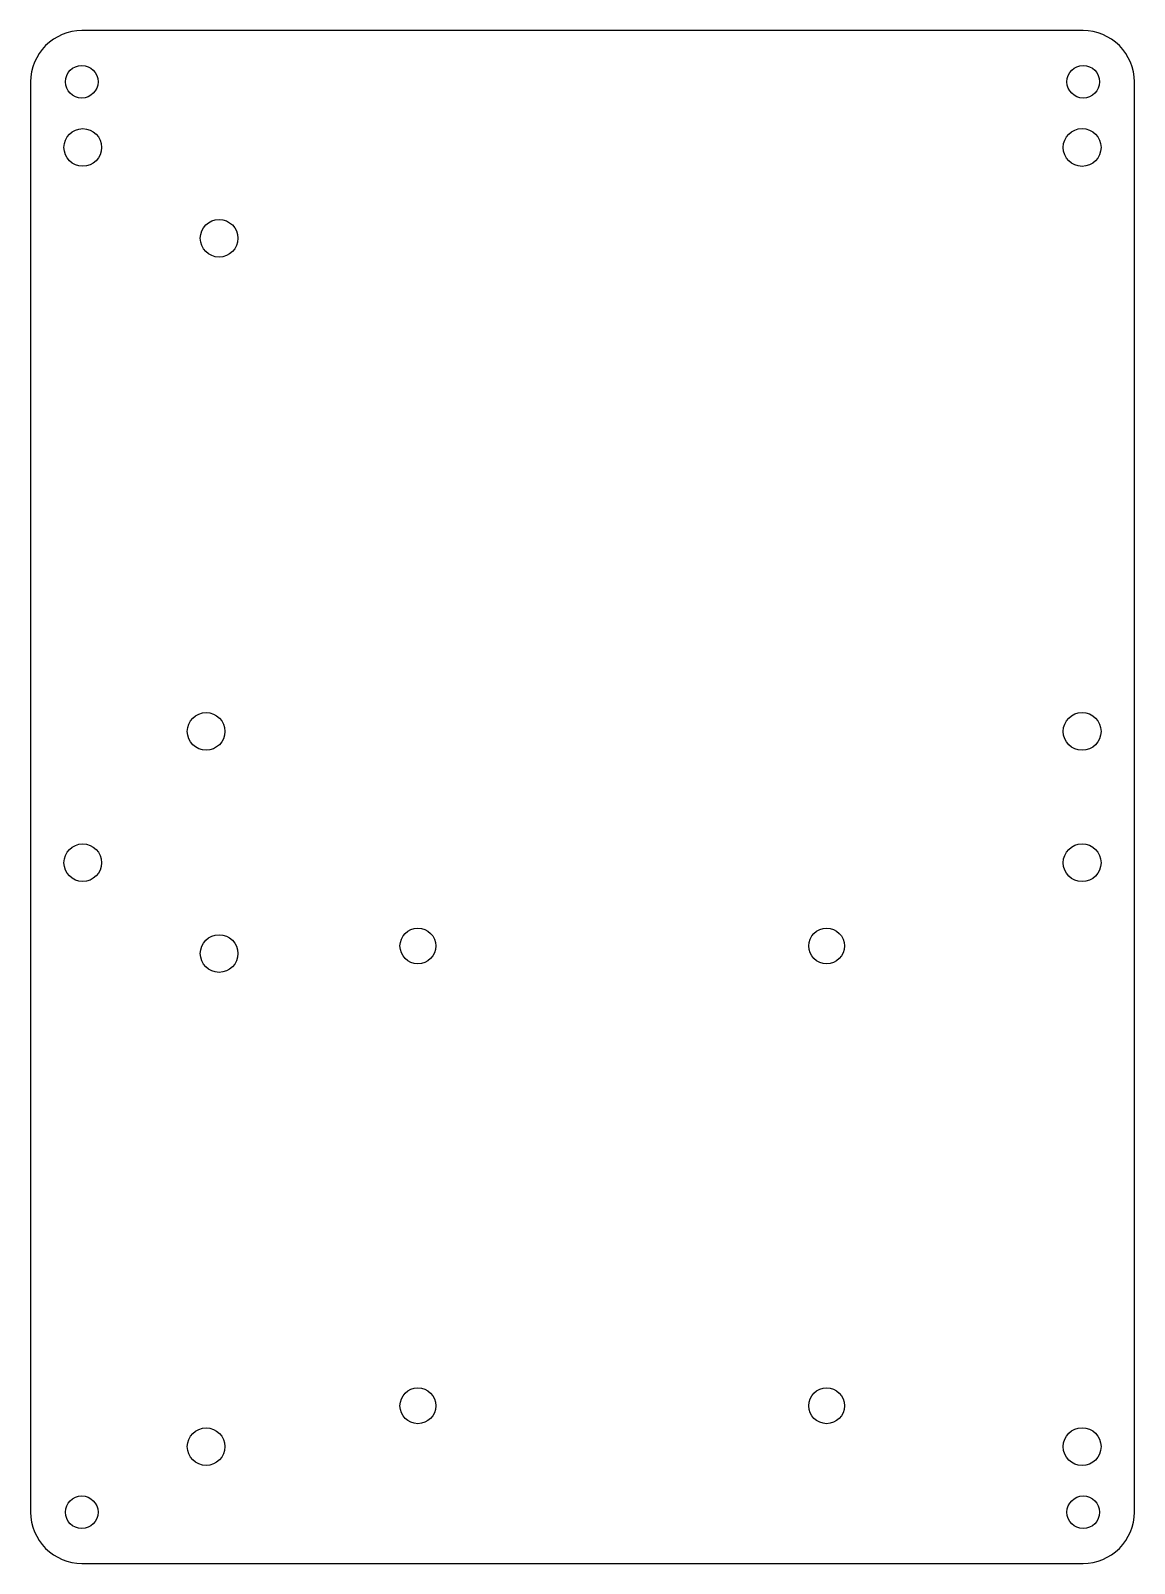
# Model space of a CAD drawing. Header units: millimetres. Extents: x -108 to 0, y 0 to 150.
import ezdxf

# ---------------------------------------------------------------- set-up
doc = ezdxf.new("R2010")
doc.units = ezdxf.units.MM
doc.layers.get('0').update_dxf_attribs({"linetype": 'CONTINUOUS'})

msp = doc.modelspace()

# ---------------------------------------------------------------- linework, layer by layer
msp.add_lwpolyline([(-108, 5, 0.414214), (-103, 0), (-5, 0, 0.414214), (0, 5), (0, 145, 0.414214), (-5, 150), (-103, 150, 0.414214), (-108, 145)], format="xyb", close=True)
for centre, radius in [((-103, 145), 1.6), ((-5, 145), 1.6), ((-102.9, 138.57), 1.84), ((-5.11, 138.57), 1.85), ((-89.56, 129.68), 1.84), ((-90.83, 81.42), 1.84), ((-5.11, 81.42), 1.85), ((-102.9, 68.57), 1.84), ((-5.11, 68.57), 1.85), ((-89.56, 59.68), 1.84), ((-70.11, 60.42), 1.75), ((-30.11, 60.42), 1.75), ((-70.11, 15.42), 1.75), ((-30.11, 15.42), 1.75), ((-90.83, 11.42), 1.84), ((-5.11, 11.42), 1.85), ((-103, 5), 1.6), ((-5, 5), 1.6)]:
    msp.add_circle(centre, radius)

doc.saveas('drawing.dxf')
